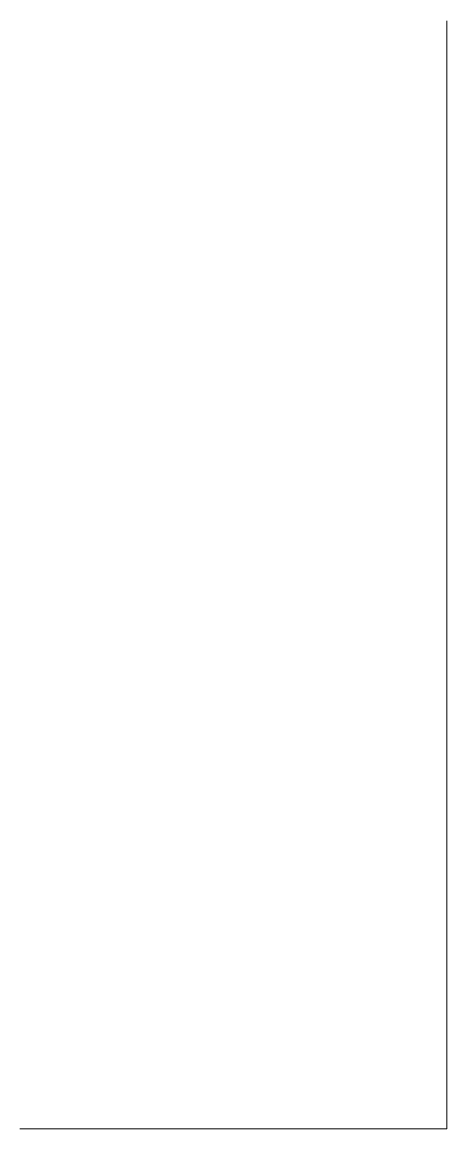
# Model space of a CAD drawing. Header units: metres. Extents: x 0 to 434, y -50 to 331.
# Drawn here: x 355.6 to 433.6, y -50.3 to 152.9 of the extents above; entities that cross this region are included whole.
import ezdxf

# ---------------------------------------------------------------- set-up
doc = ezdxf.new("R2010")
doc.units = ezdxf.units.M
doc.layers.add('A-MAT', color=7, linetype='Continuous')

msp = doc.modelspace()

# ---------------------------------------------------------------- linework, layer by layer
at = {"layer": 'A-MAT', "linetype": 'Continuous', "lineweight": 18, "true_color": 0x000000}
for points in [[(433.57, 153.16), (433.57, 152.66), (433.57, 152.16), (433.57, 151.66), (433.57, 151.16), (433.57, 150.66), (433.57, 150.16), (433.57, 149.66), (433.57, 149.16), (433.57, 148.66), (433.57, 148.16), (433.57, 147.67), (433.57, 147.17), (433.57, 146.67), (433.57, 146.17), (433.57, 145.67), (433.57, 145.17), (433.57, 144.67), (433.57, 144.17), (433.57, 143.67), (433.57, 143.17), (433.57, 142.67), (433.57, 142.17), (433.57, 141.67), (433.57, 141.17), (433.57, 140.67), (433.57, 140.17), (433.57, 139.67), (433.57, 139.17), (433.57, 138.67), (433.57, 138.17), (433.57, 137.67), (433.57, 137.17), (433.57, 136.67), (433.57, 136.17), (433.57, 135.67), (433.57, 135.17), (433.57, 134.67), (433.57, 134.17), (433.57, 133.67), (433.57, 133.17), (433.57, 132.67), (433.57, 132.17), (433.57, 131.67), (433.57, 131.17), (433.57, 130.67), (433.57, 130.17), (433.57, 129.67), (433.57, 129.17), (433.57, 128.67), (433.57, 128.17), (433.57, 127.67), (433.57, 127.17), (433.57, 126.67), (433.57, 126.17), (433.57, 125.67), (433.57, 125.17), (433.57, 124.67), (433.57, 124.17), (433.57, 123.67), (433.57, 123.17), (433.57, 122.67), (433.57, 122.17), (433.57, 121.67), (433.57, 121.17), (433.57, 120.67), (433.57, 120.17), (433.57, 119.67), (433.57, 119.17), (433.57, 118.67), (433.57, 118.17), (433.57, 117.67), (433.57, 117.17), (433.57, 116.67), (433.57, 116.17), (433.57, 115.67), (433.57, 115.17), (433.57, 114.67), (433.57, 114.17), (433.57, 113.67), (433.57, 113.17), (433.57, 112.67), (433.57, 112.17), (433.57, 111.67), (433.57, 111.17), (433.57, 110.67), (433.57, 110.17), (433.57, 109.67), (433.57, 109.17), (433.57, 108.67), (433.57, 108.17), (433.57, 107.67), (433.57, 107.17), (433.57, 106.67), (433.57, 106.17), (433.57, 105.67), (433.57, 105.17), (433.57, 104.67), (433.57, 104.17), (433.57, 103.67), (433.57, 103.17), (433.57, 102.67), (433.57, 102.17), (433.57, 101.67), (433.57, 101.17), (433.57, 100.67), (433.57, 100.17), (433.57, 99.67), (433.57, 99.17), (433.57, 98.67), (433.57, 98.17), (433.57, 97.67), (433.57, 97.17), (433.57, 96.67), (433.57, 96.17), (433.57, 95.67), (433.57, 95.17), (433.57, 94.67), (433.57, 94.17), (433.57, 93.67), (433.57, 93.17), (433.57, 92.67), (433.57, 92.17), (433.57, 91.67), (433.57, 91.17), (433.57, 90.67), (433.57, 90.17), (433.57, 89.67), (433.57, 89.17), (433.57, 88.67), (433.57, 88.17), (433.57, 87.67), (433.57, 87.17), (433.57, 86.67), (433.57, 86.17), (433.57, 85.67), (433.57, 85.17), (433.57, 84.67), (433.57, 84.17), (433.57, 83.67), (433.57, 83.17), (433.57, 82.67), (433.57, 82.17), (433.57, 81.67), (433.57, 81.17), (433.57, 80.67), (433.57, 80.17), (433.57, 79.67), (433.57, 79.17), (433.57, 78.67), (433.57, 78.17), (433.57, 77.67), (433.57, 77.17), (433.57, 76.67), (433.57, 76.17), (433.57, 75.67), (433.57, 75.17), (433.57, 74.67), (433.57, 74.17), (433.57, 73.67), (433.57, 73.17), (433.57, 72.67), (433.57, 72.17), (433.57, 71.67), (433.57, 71.17), (433.57, 70.67), (433.57, 70.17), (433.57, 69.67), (433.57, 69.17), (433.57, 68.67), (433.57, 68.17), (433.57, 67.67), (433.57, 67.17), (433.57, 66.67), (433.57, 66.17), (433.57, 65.67), (433.57, 65.17), (433.57, 64.67), (433.57, 64.17), (433.57, 63.67), (433.57, 63.17), (433.57, 62.67), (433.57, 62.17), (433.57, 61.67), (433.57, 61.17), (433.57, 60.67), (433.57, 60.17), (433.57, 59.67), (433.57, 59.17), (433.57, 58.67), (433.57, 58.17), (433.57, 57.67), (433.57, 57.17), (433.57, 56.67), (433.57, 56.17), (433.57, 55.67), (433.57, 55.17), (433.57, 54.67), (433.57, 54.17), (433.57, 53.67), (433.57, 53.17), (433.57, 52.67), (433.57, 52.17), (433.57, 51.67), (433.57, 51.17), (433.57, 50.67), (433.57, 50.17), (433.57, 49.67), (433.57, 49.17), (433.57, 48.67), (433.57, 48.17), (433.57, 47.67), (433.57, 47.17), (433.57, 46.67), (433.57, 46.17), (433.57, 45.67), (433.57, 45.17), (433.57, 44.67), (433.57, 44.17), (433.57, 43.67), (433.57, 43.17), (433.57, 42.67), (433.57, 42.17), (433.57, 41.67), (433.57, 41.17), (433.57, 40.67), (433.57, 40.17), (433.57, 39.67), (433.57, 39.17), (433.57, 38.67), (433.57, 38.17), (433.57, 37.67), (433.57, 37.17), (433.57, 36.67), (433.57, 36.17), (433.57, 35.67), (433.57, 35.17), (433.57, 34.67), (433.57, 34.17), (433.57, 33.67), (433.57, 33.17), (433.57, 32.67), (433.57, 32.17), (433.57, 31.67), (433.57, 31.17), (433.57, 30.67), (433.57, 30.17), (433.57, 29.67), (433.57, 29.17), (433.57, 28.67), (433.57, 28.17), (433.57, 27.67), (433.57, 27.17), (433.57, 26.67), (433.57, 26.17), (433.57, 25.67), (433.57, 25.17), (433.57, 24.67), (433.57, 24.17), (433.57, 23.67), (433.57, 23.17), (433.57, 22.67), (433.57, 22.17), (433.57, 21.67), (433.57, 21.17), (433.57, 20.67), (433.57, 20.17), (433.57, 19.67), (433.57, 19.17), (433.57, 18.67), (433.57, 18.17), (433.57, 17.67), (433.57, 17.17), (433.57, 16.67), (433.57, 16.17), (433.57, 15.67), (433.57, 15.17), (433.57, 14.67), (433.57, 14.17), (433.57, 13.67), (433.57, 13.17), (433.57, 12.67), (433.57, 12.17), (433.57, 11.67), (433.57, 11.17), (433.57, 10.67), (433.57, 10.17), (433.57, 9.67), (433.57, 9.17), (433.57, 8.67), (433.57, 8.17), (433.57, 7.67), (433.57, 7.17), (433.57, 6.67), (433.57, 6.17), (433.57, 5.67), (433.57, 5.17), (433.57, 4.67), (433.57, 4.17), (433.57, 3.67), (433.57, 3.17), (433.57, 2.67), (433.57, 2.17), (433.57, 1.67), (433.57, 1.17), (433.57, 0.67), (433.57, 0.17), (433.57, -0.33), (433.57, -0.83), (433.57, -1.33), (433.57, -1.83), (433.57, -2.33), (433.57, -2.83), (433.57, -3.33), (433.57, -3.83), (433.57, -4.33), (433.57, -4.83), (433.57, -5.33), (433.57, -5.83), (433.57, -6.33), (433.57, -6.83), (433.57, -7.33), (433.57, -7.83), (433.57, -8.33), (433.57, -8.83), (433.57, -9.33), (433.57, -9.83), (433.57, -10.33), (433.57, -10.83), (433.57, -11.33), (433.57, -11.83), (433.57, -12.33), (433.57, -12.83), (433.57, -13.33), (433.57, -13.83), (433.57, -14.33), (433.57, -14.83), (433.57, -15.33), (433.57, -15.83), (433.57, -16.33), (433.57, -16.83), (433.57, -17.33), (433.57, -17.83), (433.57, -18.33), (433.57, -18.83), (433.57, -19.33), (433.57, -19.83), (433.57, -20.33), (433.57, -20.83), (433.57, -21.33), (433.57, -21.83), (433.57, -22.33), (433.57, -22.83), (433.57, -23.33), (433.57, -23.83), (433.57, -24.33), (433.57, -24.82), (433.57, -25.32), (433.57, -25.82), (433.57, -26.32), (433.57, -26.82), (433.57, -27.32), (433.57, -27.82), (433.57, -28.32), (433.57, -28.82), (433.57, -29.32), (433.57, -29.82), (433.57, -30.32), (433.57, -30.82), (433.57, -31.32), (433.57, -31.82), (433.57, -32.32), (433.57, -32.82), (433.57, -33.32), (433.57, -33.82), (433.57, -34.32), (433.57, -34.82), (433.57, -35.32), (433.57, -35.82), (433.57, -36.32), (433.57, -36.82), (433.57, -37.32), (433.57, -37.82), (433.57, -38.32), (433.57, -38.82), (433.57, -39.32), (433.57, -39.82), (433.57, -40.32), (433.57, -40.82), (433.57, -41.32), (433.57, -41.82), (433.57, -42.32), (433.57, -42.82), (433.57, -43.32), (433.57, -43.82), (433.57, -44.32), (433.57, -44.82), (433.57, -45.32), (433.57, -45.82), (433.57, -46.32), (433.57, -46.82), (433.57, -47.32), (433.57, -47.82), (433.57, -48.32), (433.57, -48.82), (433.57, -49.32), (433.57, -49.82), (433.57, -50.32)], [(433.57, -50.32), (433.07, -50.32), (432.57, -50.32), (432.07, -50.32), (431.57, -50.32), (431.07, -50.32), (430.57, -50.32), (430.07, -50.32), (429.57, -50.32), (429.07, -50.32), (428.57, -50.32), (428.08, -50.32), (427.58, -50.32), (427.08, -50.32), (426.58, -50.32), (426.08, -50.32), (425.58, -50.32), (425.08, -50.32), (424.58, -50.32), (424.08, -50.32), (423.58, -50.32), (423.08, -50.32), (422.58, -50.32), (422.08, -50.32), (421.58, -50.32), (421.08, -50.32), (420.58, -50.32), (420.09, -50.32), (419.59, -50.32), (419.09, -50.32), (418.59, -50.32), (418.09, -50.32), (417.59, -50.32), (417.09, -50.32), (416.59, -50.32), (416.09, -50.32), (415.59, -50.32), (415.09, -50.32), (414.59, -50.32), (414.09, -50.32), (413.59, -50.32), (413.09, -50.32), (412.59, -50.32), (412.1, -50.32), (411.6, -50.32), (411.1, -50.32), (410.6, -50.32), (410.1, -50.32), (409.6, -50.32), (409.1, -50.32), (408.6, -50.32), (408.1, -50.32), (407.6, -50.32), (407.1, -50.32), (406.6, -50.32), (406.1, -50.32), (405.6, -50.32), (405.1, -50.32), (404.6, -50.32), (404.1, -50.32), (403.61, -50.32), (403.11, -50.32), (402.61, -50.32), (402.11, -50.32), (401.61, -50.32), (401.11, -50.32), (400.61, -50.32), (400.11, -50.32), (399.61, -50.32), (399.11, -50.32), (398.61, -50.32), (398.11, -50.32), (397.61, -50.32), (397.11, -50.32), (396.61, -50.32), (396.11, -50.32), (395.62, -50.32), (395.12, -50.32), (394.62, -50.32), (394.12, -50.32), (393.62, -50.32), (393.12, -50.32), (392.62, -50.32), (392.12, -50.32), (391.62, -50.32), (391.12, -50.32), (390.62, -50.32), (390.12, -50.32), (389.62, -50.32), (389.12, -50.32), (388.62, -50.32), (388.12, -50.32), (387.63, -50.32), (387.13, -50.32), (386.63, -50.32), (386.13, -50.32), (385.63, -50.32), (385.13, -50.32), (384.63, -50.32), (384.13, -50.32), (383.63, -50.32), (383.13, -50.32), (382.63, -50.32), (382.13, -50.32), (381.63, -50.32), (381.13, -50.32), (380.63, -50.32), (380.13, -50.32), (379.64, -50.32), (379.14, -50.32), (378.64, -50.32), (378.14, -50.32), (377.64, -50.32), (377.14, -50.32), (376.64, -50.32), (376.14, -50.32), (375.64, -50.32), (375.14, -50.32), (374.64, -50.32), (374.14, -50.32), (373.64, -50.32), (373.14, -50.32), (372.64, -50.32), (372.14, -50.32), (371.64, -50.32), (371.15, -50.32), (370.65, -50.32), (370.15, -50.32), (369.65, -50.32), (369.15, -50.32), (368.65, -50.32), (368.15, -50.32), (367.65, -50.32), (367.15, -50.32), (366.65, -50.32), (366.15, -50.32), (365.65, -50.32), (365.15, -50.32), (364.65, -50.32), (364.15, -50.32), (363.65, -50.32), (363.16, -50.32), (362.66, -50.32), (362.16, -50.32), (361.66, -50.32), (361.16, -50.32), (360.66, -50.32), (360.16, -50.32), (359.66, -50.32), (359.16, -50.32), (358.66, -50.32), (358.16, -50.32), (357.66, -50.32), (357.16, -50.32), (356.66, -50.32), (356.16, -50.32), (355.66, -50.32), (355.17, -50.32)]]:
    msp.add_lwpolyline(points, dxfattribs=at)

doc.saveas('drawing.dxf')
